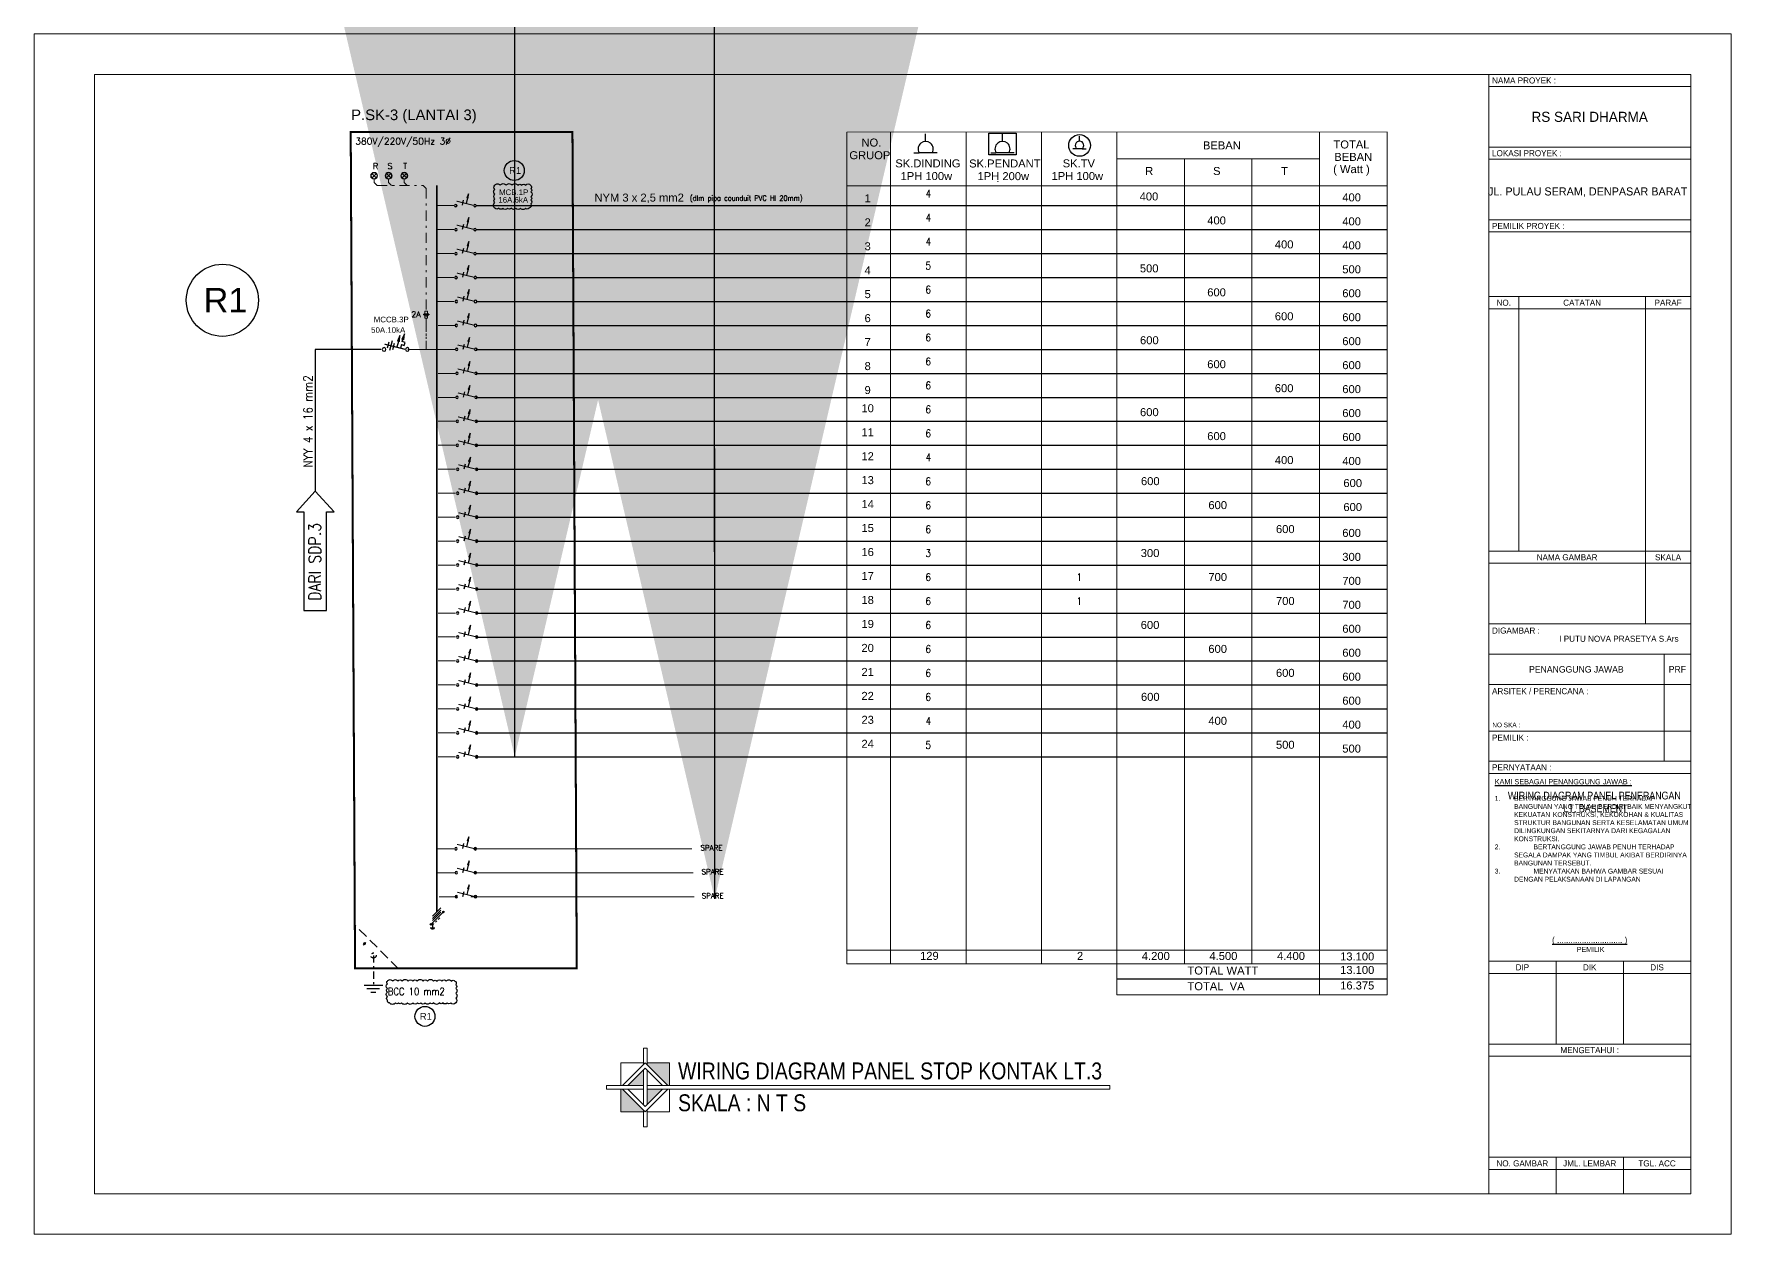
# Model space of a CAD drawing. Header units: inches. Extents: x 31310 to 32350, y 3900 to 5049.
# Drawn here: x 31594.2 to 31678.2, y 4614.4 to 4673.8 of the extents above; entities that cross this region are included whole.
import ezdxf
from ezdxf.enums import TextEntityAlignment as Align

# ---------------------------------------------------------------- set-up
doc = ezdxf.new("R2010")
doc.units = ezdxf.units.IN
doc.header["$MEASUREMENT"] = 0
for name, pattern in [('DASHDOT', [1, 0.5, -0.25, 0, -0.25]), ('HIDDEN', [0.375, 0.25, -0.125]), ('PHANTOM', [2.5, 1.25, -0.25, 0.25, -0.25, 0.25, -0.25])]:
    doc.linetypes.add(name, pattern=pattern)
for name, color, linetype in [('-KOP', 7, 'Continuous'), ('-LINE', 1, 'Continuous'), ('-SK', 1, 'Continuous'), ('-TXT', 7, 'Continuous'), ('BANTU', 7, 'Continuous'), ('COMP', 9, 'Continuous'), ('dg', 8, 'Continuous'), ('DIM', 1, 'Continuous'), ('KBL1', 4, 'Continuous'), ('KBL2', 200, 'Continuous'), ('LL', 6, 'Continuous'), ('PNL', 5, 'Continuous'), ('TEXTKOP', 7, 'Continuous'), ('TXT-ME', 7, 'Continuous'), ('WIRING', 4, 'Continuous')]:
    doc.layers.add(name, color=color, linetype=linetype)
for name, color, linetype, lineweight in [('A-FURN-EQPM', 177, 'Continuous', 0), ('US 0 Sanitair', 9, 'Continuous', 0), ('US-Elevation', 9, 'Continuous', 5), ('US-Text', 42, 'Continuous', 5)]:
    doc.layers.add(name, color=color, linetype=linetype, lineweight=lineweight)
doc.layers.add('KB FRC', color=7, linetype='Continuous', true_color=0xf2180d)
doc.layers.add('LAMPU', color=7, linetype='Continuous', true_color=0xff05ff)
doc.layers.add('SK CCTV', color=7, linetype='Continuous', true_color=0x05ff05, plot=False)
doc.styles.add('1 100', font='GOTHIC.TTF')
doc.styles.add('1 200', font='GOTHIC.TTF', dxfattribs={"height": 300})
doc.styles.add('Arial Narrow', font='ARIALN.TTF')
doc.styles.add('Grap', font='')
doc.styles.add('HF-SM', font='SIMPLEX.SHX', dxfattribs={"width": 0.9, "height": 2.5})
doc.styles.add('S4', font='arial.ttf', dxfattribs={"height": 2.7})
doc.styles.add('SAS2', font='arial.ttf', dxfattribs={"height": 4})
doc.styles.add('TXT', font='romans.shx', dxfattribs={"width": 0.85, "height": 0.25})
doc.styles.get('Grap').set_extended_font_data('Graphite Light')
doc.dimstyles.new('dim200', dxfattribs={"dimscale": 2, "dimtxt": 0.17, "dimasz": 0.12, "dimexe": 0.15, "dimexo": 0.1, "dimgap": 0.06, "dimtad": 1, "dimdec": 1, "dimlfac": 100, "dimzin": 12, "dimdsep": 46, "dimtxsty": 'Grap', "dimblk": 'ar1', "dimcen": 0.09, "dimclrd": 243, "dimclre": 243, "dimclrt": 256, "dimadec": 0, "dimazin": 0, "dimtfac": 1, "dimtdec": 1, "dimtix": 1, "dimtmove": 0, "dimatfit": 3, "dimldrblk": 'ar2', "dimfxl": 1, "dimtolj": 1, "dimtzin": 0, "dimarcsym": 0})

# ---------------------------------------------------------------- blocks, each defined once
blk = doc.blocks.new('A$C5E321F3B')
at = {"layer": 'BANTU'}
for p, q in [((0.37, 1.68), (3.66, 4.97)), ((0.65, 3.89), (3.08, 6.32)), ((0.65, 3.25), (3.08, 5.68)), ((0.65, 2.6), (3.08, 5.03)), ((0, 0.54), (1.29, 0.54)), ((0.22, 0.36), (1.08, 0.36)), ((0.43, 0.18), (0.86, 0.18)), ((0.65, 0.18), (0.65, 0))]:
    blk.add_line(p, q, dxfattribs=at)
at = {"layer": 'BANTU', "linetype": 'HIDDEN'}
for q in [(3.08, 3.74), (0.65, 0.54)]:
    blk.add_line((0.65, 1.31), q, dxfattribs=at)
at = {"layer": 'BANTU'}
for centre in [(3.81, 5.12), (0.22, 1.53)]:
    blk.add_circle(centre, 0.215, dxfattribs=at)
blk = doc.blocks.new('-SK_1P')
at = {"layer": '-SK'}
for p, q in [((0, 0.328), (0, 0.547)), ((-0.34, 0), (-0.19, 0)), ((0.19, 0), (-0.19, 0)), ((0.34, 0), (0.19, 0))]:
    blk.add_line(p, q, dxfattribs=at)
blk.add_arc((0, 0.109), 0.219, 330, 210, dxfattribs=at)
blk = doc.blocks.new('ar1')
at = {"color": 251, "ltscale": 0.13}
for p, q in [((0, 1.05949), (0, -1.05949)), ((1.05949, 0), (-1.05949, 0))]:
    blk.add_line(p, q, dxfattribs=at)
at = {"color": 5, "ltscale": 0.13}
blk.add_line((-0.50051, -0.50051), (0.50051, 0.50051), dxfattribs=at)
blk = doc.blocks.new('ar2')
at = {"layer": 'dg', "color": 251, "ltscale": 0.13}
for points in [[(-0.91175, 0), (-1.07564, 0.25133), (0, 0)], [(-0.91175, 0), (-1.07564, -0.25133), (0, 0)]]:
    blk.add_solid(points, dxfattribs=at)
at = {"layer": 'DIM', "color": 251, "ltscale": 0.13}
blk.add_line((0, 0), (-1.29079, 0), dxfattribs=at)
blk = doc.blocks.new('_ClosedBlank')
at = {"color": 0, "linetype": 'ByBlock', "lineweight": -2}
for p, q in [((-1, 0.17), (0, 0)), ((-1, 0.17), (-1, -0.17)), ((0, 0), (-1, -0.17))]:
    blk.add_line(p, q, dxfattribs=at)
blk = doc.blocks.new('-mcb1p')
at = {"layer": '-LINE', "color": 7}
blk.add_line((0.516, 0.014), (0.465, 0.222), dxfattribs=at)
at = {"layer": '-LINE', "color": 2, "const_width": 0.04}
blk.add_lwpolyline([(0.049, 0.01), (0.755, 0.185)], dxfattribs=at)
at = {"layer": '-LINE', "color": 7}
blk.add_lwpolyline([(0.3, 0.318), (0.357, 0.086)], dxfattribs=at)
at = {"layer": '-LINE', "color": 2}
for centre in [(0, 0), (0.787, 0)]:
    blk.add_circle(centre, 0.05, dxfattribs=at)
at = {"layer": '-LINE', "color": 7, "xscale": 0.1800000000000017, "yscale": 0.1800000000000017, "zscale": 0.1800000000000017, "rotation": 103.89650610379}
blk.add_blockref('_ClosedBlank', (0.257, 0.493), dxfattribs=at)
blk = doc.blocks.new('-MCCB')
at = {"layer": 'WIRING', "color": 7}
for p, q in [((0.136, 0.233), (0.229, 0.258)), ((0.163, 0.134), (0.136, 0.233)), ((0.256, 0.16), (0.163, 0.134)), ((0.229, 0.258), (0.211, 0.322)), ((0.49, 0.19), (0.546, -0.013)), ((0.563, 0.278), (0.651, -0.04)), ((0.672, 0.24), (0.727, 0.037))]:
    blk.add_line(p, q, dxfattribs=at)
at = {"layer": 'WIRING', "const_width": 0.04}
blk.add_lwpolyline([(0.121, 0), (0.813, 0.173)], dxfattribs=at)
at = {"layer": 'WIRING', "color": 7}
for points in [[(0.256, 0.16), (0.288, 0.044)], [(0.357, 0.266), (0.41, 0.074)]]:
    blk.add_lwpolyline(points, dxfattribs=at)
at = {"layer": 'WIRING'}
for centre in [(0.06, 0), (0.828, 0)]:
    blk.add_circle(centre, 0.0605, dxfattribs=at)
at = {"layer": 'WIRING', "color": 7, "xscale": 0.1999999999999972, "yscale": 0.1999999999999972, "zscale": 0.1999999999999972, "rotation": 105.3991931955513}
for p in [(0.158, 0.515), (0.304, 0.458)]:
    blk.add_blockref('_ClosedBlank', p, dxfattribs=at)
blk = doc.blocks.new('erthrhhrthre')
for p, q in [((-229.5, 130.04), (-229.5, 40.94)), ((-103.5, 130.04), (-229.5, 130.04)), ((-103.5, 40.94), (-103.5, 130.04)), ((-121.5, 121.64), (-106.5, 121.64)), ((-121.5, 116.24), (-106.5, 116.24)), ((-121.5, 110.54), (-106.5, 110.54)), ((-121.5, 91.64), (-106.5, 91.64)), ((-121.5, 86.24), (-106.5, 86.24)), ((-121.5, 83.99), (-106.5, 83.99)), ((-121.5, 76.04), (-106.5, 76.04)), ((-121.5, 61.2), (-106.5, 61.2)), ((-121.5, 55.05), (-106.5, 55.05)), ((-121.5, 46.64), (-106.5, 46.64)), ((-229.5, 40.94), (-103.5, 40.94))]:
    blk.add_line(p, q)
at = {"color": 5}
for p, q in [((-225, 127.04), (-225, 43.94)), ((-106.5, 127.04), (-225, 127.04)), ((-121.5, 43.94), (-121.5, 127.04)), ((-106.5, 43.94), (-106.5, 127.04)), ((-225, 43.94), (-106.5, 43.94))]:
    blk.add_line(p, q, dxfattribs=at)
at = {"ltscale": 8}
for p, q in [((-121.5, 126.14), (-106.5, 126.14)), ((-121.5, 120.74), (-106.5, 120.74)), ((-121.5, 115.34), (-106.5, 115.34)), ((-121.5, 109.64), (-106.5, 109.64)), ((-119.25, 91.64), (-119.25, 110.54)), ((-109.86, 86.24), (-109.86, 110.54)), ((-121.5, 90.74), (-106.5, 90.74)), ((-108.47, 83.99), (-108.47, 76.04)), ((-121.5, 81.74), (-106.5, 81.74)), ((-121.5, 78.29), (-106.5, 78.29)), ((-121.5, 75.14), (-106.5, 75.14)), ((-116.5, 61.2), (-116.5, 55.05)), ((-111.5, 61.2), (-111.5, 55.05)), ((-121.5, 60.3), (-106.5, 60.3)), ((-121.5, 54.15), (-106.5, 54.15)), ((-121.5, 45.74), (-106.5, 45.74))]:
    blk.add_line(p, q, dxfattribs=at)
at = {"ltscale": 5}
for p, q in [((-116.5, 43.94), (-116.5, 46.64)), ((-111.5, 43.94), (-111.5, 46.64))]:
    blk.add_line(p, q, dxfattribs=at)
at = {"layer": 'A-FURN-EQPM', "color": 0, "linetype": 'ByBlock', "lineweight": -2, "ltscale": 0.25}
blk.add_lwpolyline([(-229.5, 40.94), (-103.5, 40.94), (-103.5, 130.04), (-229.5, 130.04)], close=True, dxfattribs=at)
at = {"layer": 'TEXTKOP', "style": '1 100'}
for s, height, p in [('NAMA PROYEK :', 0.45, (-121.25, 126.59)), ('LOKASI PROYEK :', 0.45, (-121.25, 121.19)), ('PEMILIK PROYEK :', 0.45, (-121.25, 115.79)), ('DIGAMBAR :', 0.45, (-121.25, 85.75)), ('I PUTU NOVA PRASETYA S.Ars', 0.45, (-116.26, 85.14)), ('ARSITEK / PERENCANA :', 0.45, (-121.25, 81.25)), ('NO SKA :', 0.346, (-121.23, 78.74)), ('PEMILIK :', 0.45, (-121.25, 77.8)), ('PERNYATAAN :', 0.45, (-121.25, 75.59))]:
    blk.add_text(s, height=height, dxfattribs=at).set_placement(p, align=Align.MIDDLE_LEFT)
at = {"layer": 'TEXTKOP', "style": '1 100', "oblique": 0}
for s, height, p in [('RS SARI DHARMA', 0.75, (-114, 123.89)), ('JL. PULAU SERAM, DENPASAR BARAT ', 0.6, (-114.04, 118.35))]:
    blk.add_text(s, height=height, rotation=359.9915, dxfattribs=at).set_placement(p, align=Align.MIDDLE_CENTER)
at = {"layer": 'TEXTKOP', "style": '1 100'}
for s, height, p in [('NO.', 0.45, (-120.38, 110.09)), ('CATATAN', 0.45, (-114.56, 110.09)), ('PARAF', 0.45, (-108.18, 110.09)), ('NAMA GAMBAR', 0.45, (-115.68, 91.19)), ('SKALA', 0.45, (-108.18, 91.19)), ('PENANGGUNG JAWAB', 0.48, (-114.99, 82.87)), ('PRF', 0.48, (-107.49, 82.87)), ('MENGETAHUI :', 0.45, (-114, 54.6)), ('NO. GAMBAR', 0.45, (-119, 46.19)), ('JML. LEMBAR', 0.45, (-114, 46.19)), ('TGL. ACC', 0.45, (-109, 46.19))]:
    blk.add_text(s, height=height, dxfattribs=at).set_placement(p, align=Align.MIDDLE_CENTER)
for s, p in [('DIP', (-119, 60.75)), ('DIK', (-114, 60.75)), ('DIS', (-109, 60.75))]:
    blk.add_text(s, height=0.45, dxfattribs=at).set_placement(p, align=Align.MIDDLE)
at = {"layer": 'TEXTKOP', "ltscale": 5, "style": '1 200'}
for s, insert, char_height, width, attachment_point in [('{\\H1.083x;\\LKAMI SEBAGAI PENANGGUNG JAWAB :\\P\\H0.9234x;\\P\\pxt4;}1. ^IBERTANGGUNG JAWAB PENUH TERHADAP  ^I^IBANGUNAN YANG TELAH BERDIRI BAIK MENYANGKUT ^IKEKUATAN ^IKONSTRUKSI, KEKOKOHAN & KUALITAS ^ISTRUKTUR BANGUNAN SERTA KESELAMATAN UMUM ^IDILINGKUNGAN SEKITARNYA DARI KEGAGALAN ^IKONSTRUKSI.\\P\\pi-4,l4,t8;2.^IBERTANGGUNG JAWAB PENUH TERHADAP SEGALA DAMPAK YANG TIMBUL AKIBAT BERDIRINYA BANGUNAN TERSEBUT.\\P3.^IMENYATAKAN BAHWA GAMBAR SESUAI DENGAN PELAKSANAAN DI LAPANGAN', (-121.05, 74.72), 0.36, 14.2351, 1), ('{\\L( ............................. )\\P\\H0.8333x;\\l PEMILIK}', (-114, 63.01), 0.45, 15, 2)]:
    blk.add_mtext(s, dxfattribs=dict(at, insert=insert, char_height=char_height, width=width, attachment_point=attachment_point))

msp = doc.modelspace()

# ---------------------------------------------------------------- hatches: boundary and pattern name
at = {"layer": 'US-Text', "ltscale": 5}
h = msp.add_hatch(color=256, dxfattribs=at)
h.paths.add_polyline_path([(31624.385, 4621.795), (31624.385, 4622.563), (31623.617, 4621.795)])
h.paths.add_polyline_path([(31625.335, 4621.613), (31624.567, 4621.613), (31624.567, 4620.845)])
for points in [[(31624.567, 4622.912), (31624.567, 4622.821), (31625.593, 4621.795), (31625.684, 4621.795), (31625.684, 4622.912)], [(31623.359, 4621.613), (31623.268, 4621.613), (31623.268, 4620.496), (31624.385, 4620.496), (31624.385, 4620.587)]]:
    msp.add_hatch(color=256, dxfattribs=at).paths.add_polyline_path(points)

# ---------------------------------------------------------------- linework, layer by layer
at = {"layer": '-LINE'}
for p, q in [((31616.105, 4665.346), (31634.448, 4665.346)), ((31616.105, 4664.16), (31634.448, 4664.16)), ((31616.105, 4662.973), (31634.448, 4662.973)), ((31616.105, 4661.787), (31634.448, 4661.787)), ((31616.105, 4660.601), (31634.448, 4660.601)), ((31616.105, 4659.415), (31634.448, 4659.415)), ((31611.409, 4658.229), (31608.143, 4658.229)), ((31608.143, 4658.229), (31608.143, 4651.208)), ((31616.105, 4658.229), (31634.448, 4658.229)), ((31616.105, 4657.043), (31634.448, 4657.043)), ((31616.105, 4655.857), (31634.448, 4655.857)), ((31616.105, 4654.67), (31634.448, 4654.67)), ((31616.105, 4653.484), (31634.448, 4653.484)), ((31616.105, 4652.298), (31634.448, 4652.298)), ((31616.105, 4651.112), (31634.448, 4651.112)), ((31616.105, 4649.926), (31634.448, 4649.926)), ((31616.105, 4648.74), (31634.448, 4648.74)), ((31616.105, 4647.553), (31634.448, 4647.553)), ((31616.105, 4646.367), (31634.448, 4646.367)), ((31616.105, 4645.181), (31634.448, 4645.181)), ((31616.105, 4643.995), (31634.448, 4643.995)), ((31616.105, 4642.809), (31634.448, 4642.809)), ((31616.105, 4641.623), (31634.448, 4641.623)), ((31616.105, 4640.437), (31634.448, 4640.437)), ((31616.105, 4639.25), (31634.448, 4639.25)), ((31616.105, 4638.064), (31634.448, 4638.064))]:
    msp.add_line(p, q, dxfattribs=at)
at = {"layer": '-LINE', "color": 8}
for p, q in [((31634.448, 4665.346), (31661.202, 4665.346)), ((31634.448, 4664.16), (31661.202, 4664.16)), ((31634.448, 4662.973), (31661.202, 4662.974)), ((31634.448, 4661.787), (31661.202, 4661.787)), ((31634.448, 4660.601), (31661.202, 4660.601)), ((31634.448, 4659.415), (31661.202, 4659.415)), ((31634.448, 4658.229), (31661.202, 4658.229)), ((31634.448, 4657.043), (31661.202, 4657.043)), ((31634.448, 4655.857), (31661.202, 4655.857)), ((31634.448, 4654.67), (31661.202, 4654.67)), ((31634.448, 4653.484), (31661.202, 4653.484)), ((31634.448, 4652.298), (31661.202, 4652.298)), ((31634.448, 4651.112), (31661.202, 4651.112)), ((31634.448, 4649.926), (31661.202, 4649.926)), ((31634.448, 4648.74), (31661.202, 4648.74)), ((31634.448, 4647.553), (31661.202, 4647.554)), ((31634.448, 4646.367), (31661.202, 4646.367)), ((31634.448, 4645.181), (31661.202, 4645.181)), ((31634.448, 4643.995), (31661.202, 4643.995)), ((31634.448, 4642.809), (31661.202, 4642.809)), ((31634.448, 4641.623), (31661.202, 4641.623)), ((31634.448, 4640.437), (31661.202, 4640.437)), ((31634.448, 4639.25), (31661.202, 4639.251)), ((31634.448, 4638.064), (31661.202, 4638.064))]:
    msp.add_line(p, q, dxfattribs=at)
at = {"layer": '-LINE', "color": 8, "linetype": 'HIDDEN', "ltscale": 2}
msp.add_line((31612.262, 4627.574, 0), (31610.113, 4629.73, 0), dxfattribs=at)
at = {"layer": '-LINE', "color": 7, "linetype": 'DASHDOT', "ltscale": 0.7}
msp.add_line((31611.026, 4628.231, 0), (31611.026, 4626.767, 0), dxfattribs=at)
at = {"layer": '-LINE', "color": 7}
for p, q in [((31610.567, 4626.767, 0), (31611.485, 4626.767, 0)), ((31610.694, 4626.59, 0), (31611.327, 4626.59, 0)), ((31610.895, 4626.408, 0), (31611.143, 4626.408, 0))]:
    msp.add_line(p, q, dxfattribs=at)
at = {"layer": '-LINE', "color": 7, "linetype": 'DASHDOT', "ltscale": 0.7}
msp.add_circle((31611.026, 4628.231, 0), 0.129, dxfattribs=at)
at = {"layer": '-SK', "elevation": 0}
msp.add_lwpolyline([(31641.483, 4668.932), (31642.833, 4668.932), (31642.833, 4667.855), (31641.483, 4667.855)], close=True, dxfattribs=at)
at = {"layer": 'BANTU', "linetype": 'Continuous', "lineweight": 0}
for p, q in [((31661.202, 4668.991), (31634.448, 4668.988)), ((31634.448, 4668.988), (31634.448, 4627.811)), ((31636.624, 4668.988), (31636.624, 4627.811)), ((31640.354, 4668.988), (31640.354, 4627.811)), ((31644.084, 4668.989), (31644.084, 4627.811)), ((31644.084, 4668.989), (31644.084, 4627.811)), ((31647.813, 4668.989), (31647.813, 4626.285)), ((31647.813, 4668.988), (31647.813, 4626.285)), ((31647.813, 4668.988), (31647.813, 4626.285)), ((31657.85, 4668.989), (31657.85, 4626.285)), ((31661.202, 4668.989), (31661.202, 4626.285)), ((31651.16, 4667.654), (31651.16, 4627.812)), ((31654.505, 4667.654), (31654.506, 4627.812)), ((31614.157, 4665.346), (31615.019, 4665.346)), ((31614.157, 4664.16), (31615.019, 4664.16)), ((31614.157, 4662.973), (31615.019, 4662.973)), ((31614.157, 4661.787), (31615.019, 4661.787)), ((31614.157, 4660.601), (31615.019, 4660.601)), ((31614.222, 4659.416), (31615.084, 4659.416)), ((31614.221, 4658.229), (31615.084, 4658.229)), ((31614.221, 4657.043), (31615.084, 4657.043)), ((31614.221, 4655.857), (31615.084, 4655.857)), ((31614.221, 4654.671), (31615.084, 4654.671)), ((31614.221, 4653.485), (31615.084, 4653.485)), ((31614.221, 4652.299), (31615.084, 4652.299)), ((31614.221, 4651.113), (31615.084, 4651.113)), ((31614.221, 4649.926), (31615.084, 4649.926)), ((31614.221, 4648.74), (31615.084, 4648.74)), ((31614.221, 4647.554), (31615.084, 4647.554)), ((31614.221, 4646.368), (31615.084, 4646.368)), ((31614.221, 4645.182), (31615.084, 4645.182)), ((31614.221, 4643.996), (31615.084, 4643.996)), ((31614.221, 4642.809), (31615.084, 4642.809)), ((31614.221, 4641.623), (31615.084, 4641.623)), ((31614.221, 4640.437), (31615.084, 4640.437)), ((31614.221, 4639.251), (31615.084, 4639.251)), ((31614.221, 4638.065), (31615.084, 4638.065)), ((31615.968, 4633.512), (31626.785, 4633.512)), ((31615.968, 4632.326), (31626.842, 4632.326)), ((31615.847, 4631.14), (31626.898, 4631.14)), ((31661.202, 4627.812), (31634.448, 4627.811))]:
    msp.add_line(p, q, dxfattribs=at)
at = {"layer": 'BANTU', "color": 4, "linetype": 'Continuous', "lineweight": 0}
msp.add_line((31610.646, 4628.876), (31610.507, 4628.738), dxfattribs=at)
at = {"layer": 'BANTU', "linetype": 'Continuous', "lineweight": 0, "elevation": 0}
for points in [[(31647.815, 4667.654), (31657.85, 4667.654)], [(31661.202, 4628.489), (31634.442, 4628.489)]]:
    msp.add_lwpolyline(points, dxfattribs=at)
at = {"layer": 'BANTU', "linetype": 'Continuous', "lineweight": 0, "const_width": 0.0606, "elevation": 0}
for points in [[(31634.448, 4666.325), (31661.202, 4666.325)], [(31647.813, 4627.068), (31661.202, 4627.068)], [(31647.813, 4626.285), (31661.202, 4626.285)]]:
    msp.add_lwpolyline(points, dxfattribs=at)
at = {"layer": 'BANTU', "color": 4, "linetype": 'Continuous', "lineweight": 0}
msp.add_circle((31610.583, 4628.813), 0.0538, dxfattribs=at)
at = {"layer": 'COMP', "color": 9, "lineweight": 0}
for p, q in [((31613.705, 4660.129), (31613.572, 4660.129)), ((31613.572, 4660.129), (31613.572, 4659.769)), ((31613.572, 4659.769), (31613.705, 4659.769)), ((31613.705, 4660.129), (31613.705, 4659.769))]:
    msp.add_line(p, q, dxfattribs=at)
at = {"layer": 'COMP', "color": 9, "lineweight": 0, "elevation": 0}
for points in [[(31613.797, 4659.957), (31613.48, 4659.957)], [(31613.519, 4659.997), (31613.758, 4659.997)], [(31613.519, 4659.917), (31613.758, 4659.917)]]:
    msp.add_lwpolyline(points, dxfattribs=at)
at = {"layer": 'KB FRC', "color": 2}
for points in [[(31617.035, 4666.359, -0.520567), (31617.295, 4666.359, -0.520567), (31617.594, 4666.359, -0.520567), (31617.881, 4666.359, -0.520567), (31618.172, 4666.359, -0.520567), (31618.363, 4666.359, -0.520567), (31618.562, 4666.359, -0.520567), (31618.803, 4666.359, -0.520567), (31618.814, 4666.186, -0.520567), (31618.814, 4666.027, -0.520567), (31618.814, 4665.787, -0.520567), (31618.814, 4665.625, -0.520567), (31618.814, 4665.427, -0.520567), (31618.727, 4665.217, -0.520567), (31618.552, 4665.217, -0.520567), (31618.297, 4665.217, -0.520567), (31618.072, 4665.217, -0.520567), (31617.853, 4665.217, -0.520567), (31617.655, 4665.217, -0.520567), (31617.432, 4665.217, -0.520567), (31617.23, 4665.217, -0.520567), (31617.04, 4665.217, -0.520567), (31617.035, 4665.488, -0.520567), (31617.035, 4665.679, -0.520567), (31617.035, 4665.906, -0.520567), (31617.035, 4666.151, -0.520567)], [(31611.715, 4626.967, -0.520567), (31611.976, 4626.967, -0.520567), (31612.239, 4626.967, -0.520567), (31612.439, 4626.967, -0.520567), (31612.737, 4626.967, -0.520567), (31612.975, 4626.967, -0.520567), (31613.183, 4626.967, -0.520567), (31613.477, 4626.967, -0.520567), (31613.701, 4626.967, -0.520567), (31613.998, 4626.967, -0.520567), (31614.171, 4626.967, -0.520567), (31614.409, 4626.967, -0.520567), (31614.629, 4626.967, -0.520567), (31614.873, 4626.967, -0.520567), (31615.054, 4626.967, -0.520567), (31615.099, 4626.785, -0.520567), (31615.099, 4626.608, -0.520567), (31615.099, 4626.359, -0.520567), (31615.099, 4626.117, -0.520567), (31615.094, 4625.884, -0.520567), (31614.855, 4625.884, -0.520567), (31614.669, 4625.884, -0.520567), (31614.469, 4625.884, -0.520567), (31614.285, 4625.884, -0.520567), (31614.009, 4625.884, -0.520567), (31613.828, 4625.884, -0.520567), (31613.577, 4625.884, -0.520567), (31613.37, 4625.884, -0.520567), (31613.206, 4625.884, -0.520567), (31612.978, 4625.884, -0.520567), (31612.704, 4625.884, -0.520567), (31612.42, 4625.884, -0.520567), (31612.266, 4625.884, -0.520567), (31612.109, 4625.884, -0.520567), (31611.822, 4625.884, -0.520567), (31611.715, 4626.014, -0.520567), (31611.715, 4626.201, -0.520567), (31611.715, 4626.415, -0.520567), (31611.715, 4626.599, -0.520567), (31611.715, 4626.832, -0.520567)]]:
    msp.add_lwpolyline(points, format="xyb", close=True, dxfattribs=at)
for centre, radius in [((31617.995, 4667.084), 0.494), ((31603.548, 4660.66), 1.786), ((31613.574, 4625.217), 0.494)]:
    msp.add_circle(centre, radius, dxfattribs=at)
at = {"layer": 'KBL1', "color": 4, "linetype": 'DASHDOT', "lineweight": 0}
for p, q in [((31611.058, 4666.664), (31611.058, 4666.497)), ((31611.208, 4666.347), (31611.058, 4666.497)), ((31611.208, 4666.347), (31613.488, 4666.347)), ((31611.763, 4666.666), (31611.763, 4666.497)), ((31611.913, 4666.347), (31611.763, 4666.497)), ((31612.541, 4666.666), (31612.541, 4666.497)), ((31612.691, 4666.347), (31612.541, 4666.497)), ((31613.638, 4666.197), (31613.488, 4666.347)), ((31613.638, 4666.197), (31613.638, 4658.229)), ((31613.638, 4659.759), (31613.638, 4658.229))]:
    msp.add_line(p, q, dxfattribs=at)
at = {"layer": 'KBL1', "color": 4, "linetype": 'Continuous', "lineweight": 0}
for p, q in [((31614.157, 4633.512), (31615.019, 4633.512)), ((31614.213, 4632.326), (31615.075, 4632.326)), ((31614.269, 4631.14), (31615.132, 4631.14))]:
    msp.add_line(p, q, dxfattribs=at)
at = {"layer": 'KBL2', "linetype": 'Continuous', "lineweight": 0}
msp.add_line((31614.366, 4658.229), (31612.722, 4658.229), dxfattribs=at)
at = {"layer": 'KBL2', "linetype": 'Continuous', "lineweight": 0, "const_width": 0.0786, "elevation": 0}
msp.add_lwpolyline([(31614.157, 4666.347), (31614.157, 4630.387)], dxfattribs=at)
at = {"layer": 'LAMPU', "color": 9, "lineweight": 0}
for p, q in [((31610.955, 4666.719), (31611.163, 4666.927)), ((31610.955, 4666.927), (31611.163, 4666.719)), ((31611.673, 4666.721), (31611.881, 4666.929)), ((31611.673, 4666.929), (31611.881, 4666.721)), ((31612.444, 4666.721), (31612.652, 4666.929)), ((31612.444, 4666.929), (31612.652, 4666.721))]:
    msp.add_line(p, q, dxfattribs=at)
for centre, radius in [((31611.059, 4666.823), 0.17), ((31611.059, 4666.823), 0.147), ((31611.777, 4666.825), 0.17), ((31611.777, 4666.825), 0.147), ((31612.548, 4666.825), 0.17), ((31612.548, 4666.825), 0.147)]:
    msp.add_circle(centre, radius, dxfattribs=at)
at = {"layer": 'LL', "linetype": 'Continuous', "elevation": 0}
msp.add_lwpolyline([(31608.143, 4651.208), (31607.21, 4650.191), (31607.585, 4650.191), (31607.585, 4645.313), (31608.702, 4645.313), (31608.702, 4650.191), (31609.077, 4650.191), (31608.143, 4651.208)], dxfattribs=at)
at = {"layer": 'PNL', "color": 7, "linetype": 'PHANTOM', "lineweight": 0, "ltscale": 0.9, "const_width": 0.1, "elevation": 0}
msp.add_lwpolyline([(31609.899, 4668.988), (31620.874, 4668.988), (31621.088, 4627.602), (31610.113, 4627.602)], close=True, dxfattribs=at)
at = {"layer": 'SK CCTV'}
for p, q in [((31645.972, 4668.538), (31645.972, 4668.785)), ((31645.843, 4668.159), (31645.64, 4668.159)), ((31646.102, 4668.159), (31645.843, 4668.159)), ((31646.102, 4668.159), (31646.305, 4668.159)), ((31641.932, 4666.532), (31641.933, 4666.532)), ((31641.932, 4666.532), (31641.932, 4666.532)), ((31641.932, 4666.532), (31641.932, 4666.532))]:
    msp.add_line(p, q, dxfattribs=at)
for centre, radius in [((31645.972, 4668.326), 0.537), ((31641.932, 4666.532), 0.000537)]:
    msp.add_circle(centre, radius, dxfattribs=at)
for centre, radius in [((31645.972, 4668.326), 0.212), ((31641.932, 4666.532), 0.000212)]:
    msp.add_arc(centre, radius, 307.72368, 232.27632, dxfattribs=at)
at = {"layer": 'US-Text', "ltscale": 5}
for p, q in [((31624.385, 4622.821), (31624.385, 4623.651)), ((31624.567, 4623.651), (31624.385, 4623.651)), ((31624.567, 4622.821), (31624.567, 4623.651)), ((31624.385, 4622.912), (31623.268, 4622.912)), ((31623.268, 4621.795), (31623.268, 4622.912)), ((31624.385, 4620.845), (31624.385, 4622.563)), ((31624.567, 4622.912), (31625.684, 4622.912)), ((31624.567, 4620.845), (31624.567, 4622.563)), ((31625.684, 4621.795), (31625.684, 4622.912)), ((31622.567, 4621.795), (31624.385, 4621.795)), ((31622.567, 4621.795), (31622.567, 4621.613)), ((31622.567, 4621.613), (31624.385, 4621.613)), ((31623.268, 4621.613), (31623.268, 4620.496)), ((31625.684, 4621.613), (31625.684, 4620.496)), ((31624.385, 4620.496), (31623.268, 4620.496)), ((31624.385, 4619.757), (31624.385, 4620.587)), ((31624.567, 4619.757), (31624.567, 4620.587)), ((31624.567, 4620.496), (31625.684, 4620.496)), ((31624.567, 4619.757), (31624.385, 4619.757))]:
    msp.add_line(p, q, dxfattribs=at)
at = {"layer": 'US-Text', "ltscale": 5, "elevation": 0}
for points in [[(31623.359, 4621.795), (31624.476, 4622.912), (31625.593, 4621.795)], [(31623.617, 4621.795), (31624.476, 4622.654), (31625.335, 4621.795)], [(31625.593, 4621.613), (31624.476, 4620.496), (31623.359, 4621.613)], [(31625.335, 4621.613), (31624.476, 4620.753), (31623.617, 4621.613)]]:
    msp.add_lwpolyline(points, dxfattribs=at)
at = {"layer": 'US-Text', "elevation": 0}
msp.add_lwpolyline([(31624.567, 4621.795), (31647.473, 4621.795), (31647.473, 4621.613), (31624.567, 4621.613)], close=True, dxfattribs=at)

# ---------------------------------------------------------------- block references
at = {"layer": '-KOP', "xscale": -1.5, "yscale": 1.5, "zscale": 1.5, "rotation": 1.03178265931092e-08}
msp.add_blockref('-MCCB', (31612.792, 4658.229), dxfattribs=at)
at = {"layer": '-LINE', "xscale": -1.200000000038591, "yscale": 1.200000000038591, "zscale": 1.200000000038591, "rotation": 3.415092209024806e-08}
for p in [(31616.045, 4665.346), (31616.053, 4664.16), (31616.053, 4662.973), (31616.061, 4661.787), (31616.076, 4660.601), (31616.076, 4659.415), (31616.092, 4658.229), (31616.1, 4657.043), (31616.107, 4655.857), (31616.115, 4654.67), (31616.123, 4653.484), (31616.131, 4652.298), (31616.138, 4651.112), (31616.138, 4649.926), (31616.138, 4648.74), (31616.138, 4647.553), (31616.138, 4646.367), (31616.138, 4645.181), (31616.138, 4643.995), (31616.138, 4642.809), (31616.138, 4641.623), (31616.138, 4640.437), (31616.138, 4639.25), (31616.138, 4638.064), (31616.06, 4633.512), (31616.067, 4632.326), (31616.075, 4631.14)]:
    msp.add_blockref('-mcb1p', p, dxfattribs=at)
at = {"layer": '-SK', "ltscale": 2, "xscale": 1.709762533036515, "yscale": 1.709762533036515, "zscale": 1.709762533036515}
for p in [(31638.352, 4667.965), (31642.161, 4667.96)]:
    msp.add_blockref('-SK_1P', p, dxfattribs=at)
at = {"layer": 'LAMPU', "linetype": 'Continuous', "lineweight": 0, "xscale": 0.1709155555608699, "yscale": 0.1709155555608699, "zscale": 0.1709155555608699}
msp.add_blockref('A$C5E321F3B', (31613.838, 4629.512), dxfattribs=at)
at = {"layer": 'US-Elevation', "color": 1, "xscale": 0.6666666666678793, "yscale": 0.6666666666678793, "zscale": 0.6666666666678793}
msp.add_blockref('erthrhhrthre', (31747.223, 4587.148), dxfattribs=at)

# ---------------------------------------------------------------- texts
at = {"layer": '-TXT', "style": 'TXT', "width": 0.85}
for s, height, p in [('(dlm pipa counduit PVC HI 20mm)', 0.2625, (31626.685, 4665.588)), ('BCC 10 mm2', 0.36, (31611.734, 4626.273, 0))]:
    msp.add_text(s, height=height, dxfattribs=at).set_placement(p)
for s, p in [('4', (31638.488, 4665.747)), ('4', (31638.488, 4664.561)), ('4', (31638.488, 4663.375)), ('5', (31638.488, 4662.188)), ('6', (31638.488, 4661.002)), ('6', (31638.488, 4659.816)), ('6', (31638.488, 4658.63)), ('6', (31638.488, 4657.444)), ('6', (31638.488, 4656.258)), ('6', (31638.488, 4655.072)), ('6', (31638.488, 4653.885)), ('4', (31638.488, 4652.699)), ('6', (31638.488, 4651.513)), ('6', (31638.488, 4650.327)), ('6', (31638.488, 4649.141)), ('3', (31638.488, 4647.955)), ('6', (31638.488, 4646.769)), ('1', (31645.959, 4646.769)), ('6', (31638.488, 4645.582)), ('1', (31645.959, 4645.582)), ('6', (31638.488, 4644.396)), ('6', (31638.488, 4643.21)), ('6', (31638.488, 4642.024)), ('6', (31638.488, 4640.838)), ('4', (31638.488, 4639.652)), ('5', (31638.488, 4638.465))]:
    msp.add_text(s, height=0.375, dxfattribs=at).set_placement(p, align=Align.CENTER)
for s, height, p in [('NYY 4 x 16 mm2', 0.45, (31608.009, 4652.378)), ('DARI SDP.3', 0.6, (31608.423, 4645.793))]:
    msp.add_text(s, height=height, rotation=90, dxfattribs=at).set_placement(p)
at = {"layer": 'TXT-ME', "color": 7, "lineweight": 0}
for s, height, style, p in [('P.SK-3 (LANTAI 3)', 0.52667, 'SAS2', (31609.92, 4669.577)), ('R1', 0.3345, 'S4', (31617.739, 4666.919)), ('16A.6kA', 0.2788, 'S4', (31617.206, 4665.492)), ('MCB.1P ', 0.2788, 'S4', (31617.239, 4665.867)), ('NYM 3 x 2,5 mm2 ', 0.39601, 'S4', (31621.963, 4665.545)), ('R1', 1.2104, 'S4', (31602.622, 4660.063)), ('MCCB.3P', 0.2788, 'S4', (31611.039, 4659.569)), ('50A.10kA ', 0.2788, 'S4', (31610.91, 4659.05)), ('TOTAL WATT', 0.396, 'S4', (31651.314, 4627.29)), ('13.100', 0.396, 'S4', (31658.869, 4627.986)), ('13.100', 0.396, 'S4', (31658.87, 4627.317)), ('TOTAL  VA', 0.396, 'S4', (31651.314, 4626.513)), ('16.375', 0.396, 'S4', (31658.871, 4626.549)), ('R1', 0.3345, 'S4', (31613.318, 4625.052))]:
    msp.add_text(s, height=height, dxfattribs=dict(at, style=style)).set_placement(p)
at = {"layer": 'TXT-ME', "color": 3, "lineweight": 0, "style": 'HF-SM'}
for s, height, p in [('380V/220V/50Hz 3%%C', 0.33, (31610.125, 4668.37)), ('R', 0.288, (31611.002, 4667.158)), ('S', 0.288, (31611.72, 4667.16)), ('T', 0.288, (31612.491, 4667.16)), ('2A', 0.2884, (31612.899, 4659.821)), ('SPARE', 0.2564, (31627.211, 4633.432)), ('SPARE', 0.2564, (31627.267, 4632.246)), ('SPARE', 0.2564, (31627.271, 4631.06))]:
    msp.add_text(s, height=height, dxfattribs=at).set_placement(p)
at = {"layer": 'TXT-ME', "color": 7, "lineweight": 0, "style": 'S4'}
for s, height, p in [('GRUOP', 0.396, (31635.594, 4667.841)), ('NO.', 0.396, (31635.67, 4668.468)), ('BEBAN', 0.396, (31653.017, 4668.328)), ('TOTAL', 0.396, (31659.431, 4668.373)), ('BEBAN', 0.396, (31659.52, 4667.759)), ('SK.DINDING', 0.396, (31638.467, 4667.437)), ('SK.PENDANT', 0.396, (31642.275, 4667.432)), ('SK.TV', 0.396, (31645.938, 4667.438)), ('R', 0.396, (31649.421, 4667.06)), ('S', 0.396, (31652.766, 4667.06)), ('T', 0.396, (31656.111, 4667.06)), ('( Watt )', 0.396, (31659.431, 4667.105)), ('1PH 100w', 0.396, (31638.391, 4666.81)), ('1PH 200w', 0.396, (31642.2, 4666.805)), ('SK.TV', 0.000396, (31641.932, 4666.531)), ('1PH 100w', 0.000396, (31641.932, 4666.531)), ('1PH 100w', 0.396, (31645.862, 4666.811)), ('1', 0.396, (31635.485, 4665.707)), ('400', 0.396, (31649.408, 4665.8)), ('400', 0.396, (31659.439, 4665.754)), ('2', 0.396, (31635.485, 4664.521)), ('400', 0.396, (31652.755, 4664.614)), ('400', 0.396, (31659.439, 4664.567)), ('3', 0.396, (31635.485, 4663.335)), ('400', 0.396, (31656.1, 4663.427)), ('400', 0.396, (31659.439, 4663.381)), ('4', 0.396, (31635.485, 4662.149)), ('500', 0.396, (31649.419, 4662.241)), ('500', 0.396, (31659.439, 4662.195)), ('5', 0.396, (31635.485, 4660.962)), ('600', 0.396, (31652.755, 4661.055)), ('600', 0.396, (31659.439, 4661.009)), ('6', 0.396, (31635.485, 4659.776)), ('600', 0.396, (31656.1, 4659.869)), ('600', 0.396, (31659.439, 4659.823)), ('7', 0.396, (31635.485, 4658.59)), ('600', 0.396, (31649.428, 4658.683)), ('600', 0.396, (31659.439, 4658.637)), ('8', 0.396, (31635.485, 4657.404)), ('600', 0.396, (31652.755, 4657.497)), ('600', 0.396, (31659.439, 4657.451)), ('9', 0.396, (31635.485, 4656.218)), ('600', 0.396, (31656.1, 4656.31)), ('600', 0.396, (31659.439, 4656.264)), ('10', 0.396, (31635.485, 4655.317)), ('600', 0.396, (31649.428, 4655.124)), ('600', 0.396, (31659.439, 4655.078)), ('11', 0.396, (31635.485, 4654.131)), ('600', 0.396, (31652.755, 4653.938)), ('600', 0.396, (31659.439, 4653.892)), ('12', 0.396, (31635.485, 4652.945)), ('400', 0.396, (31656.1, 4652.752)), ('400', 0.396, (31659.439, 4652.706)), ('13', 0.396, (31635.485, 4651.759)), ('600', 0.396, (31649.474, 4651.709)), ('600', 0.396, (31659.493, 4651.614)), ('14', 0.396, (31635.485, 4650.572)), ('600', 0.396, (31652.811, 4650.523)), ('600', 0.396, (31659.493, 4650.428)), ('15', 0.396, (31635.485, 4649.386)), ('600', 0.396, (31656.156, 4649.336)), ('600', 0.396, (31659.439, 4649.147)), ('16', 0.396, (31635.485, 4648.2)), ('300', 0.396, (31649.464, 4648.15)), ('300', 0.396, (31659.439, 4647.961)), ('17', 0.396, (31635.485, 4647.014)), ('700', 0.396, (31652.811, 4646.964)), ('700', 0.396, (31659.439, 4646.775)), ('18', 0.396, (31635.485, 4645.828)), ('700', 0.396, (31656.156, 4645.778)), ('700', 0.396, (31659.439, 4645.589)), ('19', 0.396, (31635.485, 4644.642)), ('600', 0.396, (31649.464, 4644.592)), ('600', 0.396, (31659.439, 4644.403)), ('20', 0.396, (31635.485, 4643.455)), ('600', 0.396, (31652.809, 4643.406)), ('600', 0.396, (31659.439, 4643.217)), ('21', 0.396, (31635.485, 4642.269)), ('600', 0.396, (31656.155, 4642.22)), ('600', 0.396, (31659.439, 4642.031)), ('22', 0.396, (31635.485, 4641.083)), ('600', 0.396, (31649.474, 4641.033)), ('600', 0.396, (31659.439, 4640.844)), ('23', 0.396, (31635.485, 4639.897)), ('400', 0.396, (31652.809, 4639.847)), ('400', 0.396, (31659.439, 4639.658)), ('24', 0.396, (31635.485, 4638.711)), ('500', 0.396, (31656.155, 4638.661)), ('500', 0.396, (31659.439, 4638.472)), ('129', 0.396, (31638.54, 4628.214)), ('2', 0.396, (31645.999, 4628.214)), ('4.200', 0.396, (31649.748, 4628.207)), ('4.500', 0.396, (31653.093, 4628.207)), ('4.400', 0.396, (31656.438, 4628.208))]:
    msp.add_text(s, height=height, dxfattribs=at).set_placement(p, align=Align.MIDDLE)
at = {"layer": 'US 0 Sanitair', "insert": (31666.999, 4636.338, 0), "char_height": 0.38318, "width": 9.02888, "attachment_point": 1, "style": 'Arial Narrow'}
msp.add_mtext('\\pxqc;WIRING DIAGRAM PANEL PENERANGAN  LT. BASEMENT', dxfattribs=at)
at = {"layer": 'US-Text', "char_height": 0.83686, "attachment_point": 1, "style": 'Arial Narrow'}
for s, insert, width in [('WIRING DIAGRAM PANEL STOP KONTAK LT.3', (31626.102, 4622.935), 26.34114), ('SKALA : N T S', (31626.102, 4621.359), 12.65508)]:
    msp.add_mtext(s, dxfattribs=dict(at, insert=insert, width=width))

# ---------------------------------------------------------------- leaders
at = {"layer": '-LINE', "color": 2}
for points in [[(31618.016, 4638.064), (31618.015, 4665.346)], [(31627.916, 4631.041), (31627.911, 4665.346)]]:
    msp.add_leader(points, dimstyle='dim200', override={"dimasz": 100, "dimtad": 0}, dxfattribs=at)

doc.saveas('drawing.dxf')
